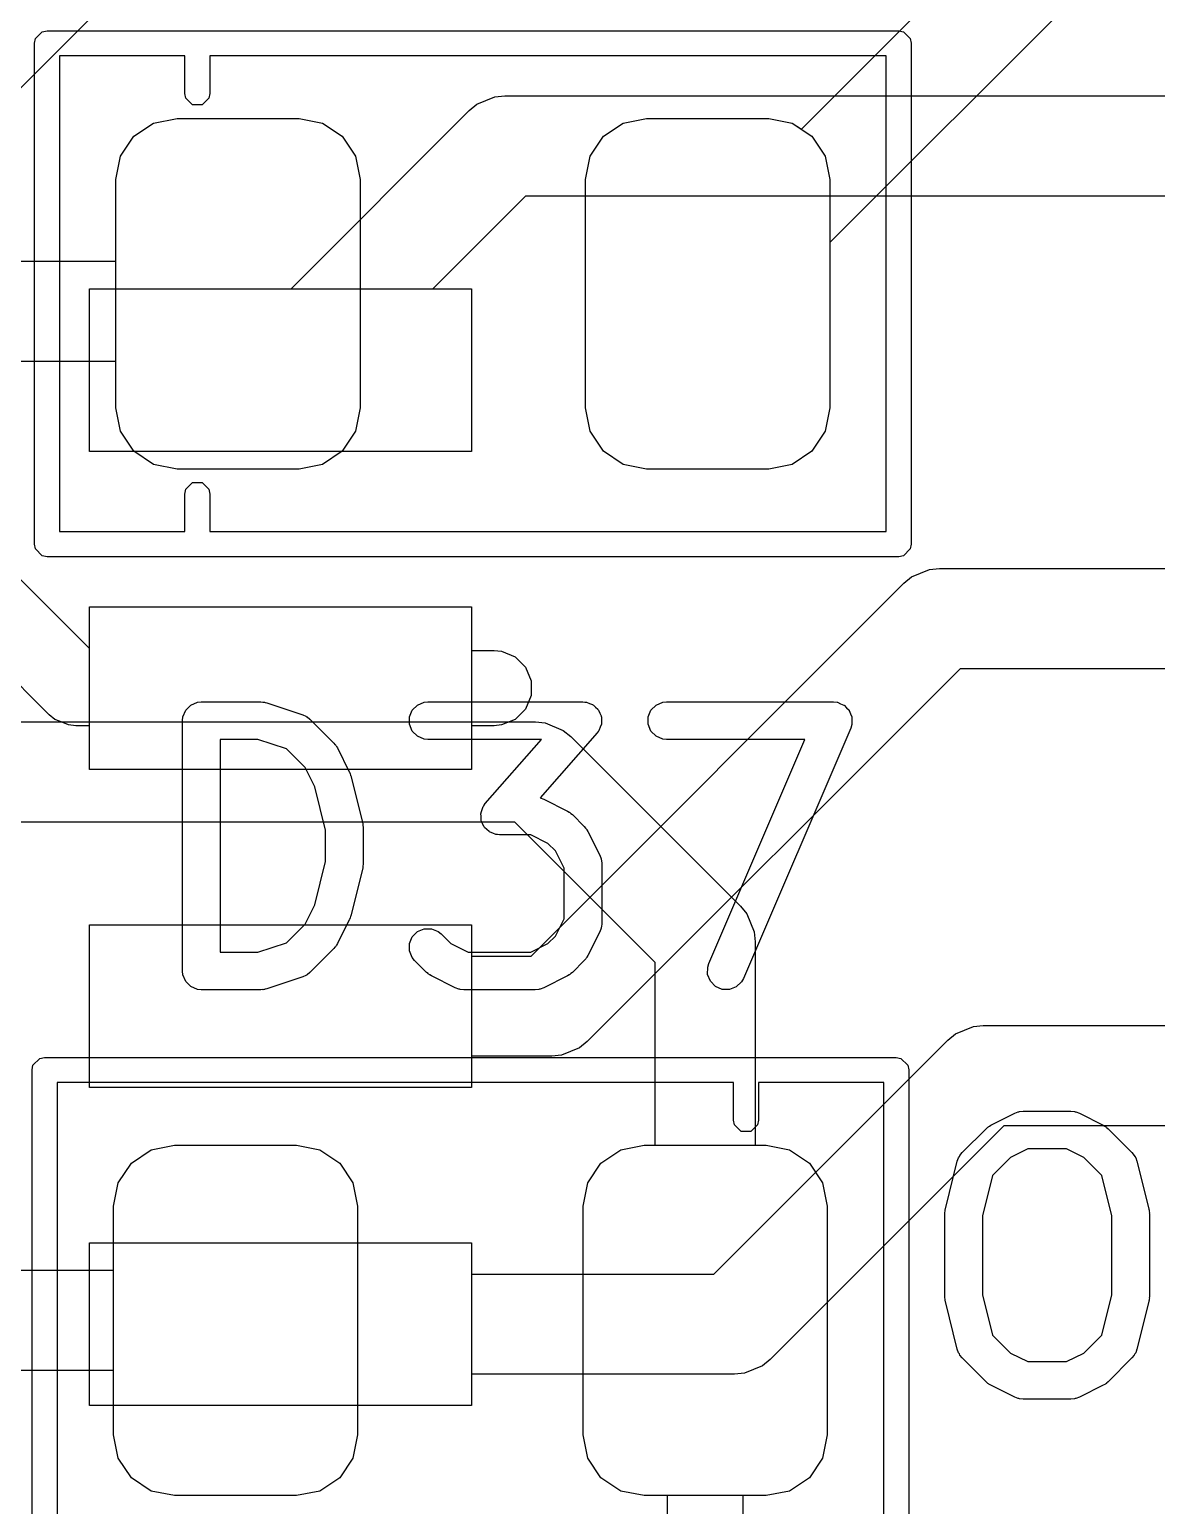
# Model space of a CAD drawing. Header units: inches. Extents: x 1.3 to 5.24, y -7.03 to -1.12.
# Drawn here: x 4.6646 to 4.8417, y -2.32 to -2.088 of the extents above; entities that cross this region are included whole.
import ezdxf

# ---------------------------------------------------------------- set-up
doc = ezdxf.new("R2010")
doc.units = ezdxf.units.IN
doc.header["$MEASUREMENT"] = 0
for name, color, linetype, true_color in [('B.Cu', 153, 'CONTINUOUS', 0x4d7fc4), ('B.Mask', 4, 'CONTINUOUS', 0x02ffee), ('B.Paste', 132, 'CONTINUOUS', 0x00c2c2), ('F.Cu', 13, 'CONTINUOUS', 0xc83434), ('F.Mask', 201, 'CONTINUOUS', 0xd864ff), ('F.Paste', 253, 'CONTINUOUS', 0xb4a09a), ('F.Silkscreen', 41, 'CONTINUOUS', 0xf2eda1)]:
    doc.layers.add(name, color=color, linetype=linetype, true_color=true_color)

msp = doc.modelspace()

# ---------------------------------------------------------------- linework, layer by layer
at = {"layer": 'B.Cu', "linetype": 'CONTINUOUS'}
for p, q in [((4.72686, -2.03346), (4.65157, -2.10875)), ((4.73368, -2.10073), (4.73488, -2.09975)), ((4.73488, -2.09975), (4.73772, -2.09858)), ((4.73772, -2.09858), (4.73925, -2.09843)), ((4.73925, -2.09843), (5.02314, -2.09843)), ((4.70568, -2.12874), (4.73368, -2.10073)), ((4.74251, -2.11417), (4.72795, -2.12874)), ((5.03611, -2.11417), (4.74251, -2.11417)), ((4.674, -2.15433), (4.674, -2.12874)), ((4.674, -2.12874), (4.70568, -2.12874)), ((4.72795, -2.12874), (4.73404, -2.12874)), ((4.73404, -2.12874), (4.73404, -2.15433)), ((4.73404, -2.15433), (4.674, -2.15433)), ((4.65157, -2.16291), (4.674, -2.18533)), ((4.66767, -2.19571), (4.64149, -2.16953)), ((4.80201, -2.17504), (4.8032, -2.17406)), ((4.8032, -2.17406), (4.80604, -2.17289)), ((4.8032, -2.17406), (4.8032, -2.17406)), ((4.80604, -2.17289), (4.80758, -2.17274)), ((4.80758, -2.17274), (4.84705, -2.17274)), ((4.74339, -2.23366), (4.80201, -2.17504)), ((4.674, -2.18533), (4.674, -2.17874)), ((4.674, -2.17874), (4.73404, -2.17874)), ((4.73404, -2.17874), (4.73404, -2.18563)), ((4.73404, -2.18563), (4.7376, -2.18563)), ((4.7376, -2.18563), (4.73875, -2.18574)), ((4.73875, -2.18574), (4.74088, -2.18663)), ((4.74088, -2.18663), (4.74251, -2.18825)), ((4.74251, -2.18825), (4.74339, -2.19038)), ((4.74339, -2.19038), (4.74339, -2.19269)), ((4.81084, -2.18848), (4.75222, -2.2471)), ((4.84705, -2.18848), (4.81084, -2.18848)), ((4.74339, -2.19269), (4.74251, -2.19482)), ((4.74251, -2.19482), (4.74088, -2.19645)), ((4.66857, -2.19645), (4.66767, -2.19571)), ((4.6693, -2.19675), (4.66857, -2.19645)), ((4.6707, -2.19733), (4.6693, -2.19675)), ((4.67185, -2.19744), (4.6707, -2.19733)), ((4.674, -2.19744), (4.67185, -2.19744)), ((4.674, -2.20433), (4.674, -2.19744)), ((4.7376, -2.19744), (4.73404, -2.19744)), ((4.73404, -2.19744), (4.73404, -2.20433)), ((4.73875, -2.19733), (4.7376, -2.19744)), ((4.74088, -2.19645), (4.73875, -2.19733)), ((4.73404, -2.20433), (4.674, -2.20433)), ((4.674, -2.25433), (4.674, -2.22874)), ((4.674, -2.22874), (4.73404, -2.22874)), ((4.73404, -2.22874), (4.73404, -2.23366)), ((4.73404, -2.23366), (4.74339, -2.23366)), ((4.8089, -2.24689), (4.81009, -2.24591)), ((4.81009, -2.24591), (4.81293, -2.24474)), ((4.81293, -2.24474), (4.81447, -2.24459)), ((4.81447, -2.24459), (4.84705, -2.24459)), ((4.75103, -2.24808), (4.74819, -2.24926)), ((4.75222, -2.2471), (4.75103, -2.24808)), ((4.77213, -2.28366), (4.8089, -2.24689)), ((4.74665, -2.24941), (4.73404, -2.24941)), ((4.73404, -2.24941), (4.73404, -2.25433)), ((4.74819, -2.24926), (4.74665, -2.24941)), ((4.73404, -2.25433), (4.674, -2.25433)), ((4.81773, -2.26033), (4.78096, -2.2971)), ((4.84705, -2.26033), (4.81773, -2.26033)), ((4.674, -2.30433), (4.674, -2.27874)), ((4.674, -2.27874), (4.73404, -2.27874)), ((4.73404, -2.27874), (4.73404, -2.28366)), ((4.73404, -2.28366), (4.77213, -2.28366)), ((4.78096, -2.2971), (4.77977, -2.29808)), ((4.77539, -2.29941), (4.73404, -2.29941)), ((4.73404, -2.29941), (4.73404, -2.30433)), ((4.77693, -2.29926), (4.77539, -2.29941)), ((4.77977, -2.29808), (4.77693, -2.29926)), ((4.73404, -2.30433), (4.674, -2.30433))]:
    msp.add_line(p, q, dxfattribs=at)
at = {"layer": 'B.Mask', "linetype": 'CONTINUOUS'}
for p, q in [((4.674, -2.15433), (4.674, -2.12874)), ((4.674, -2.12874), (4.73404, -2.12874)), ((4.73404, -2.12874), (4.73404, -2.15433)), ((4.73404, -2.15433), (4.674, -2.15433)), ((4.674, -2.20433), (4.674, -2.17874)), ((4.674, -2.17874), (4.73404, -2.17874)), ((4.73404, -2.17874), (4.73404, -2.20433)), ((4.73404, -2.20433), (4.674, -2.20433)), ((4.674, -2.25433), (4.674, -2.22874)), ((4.674, -2.22874), (4.73404, -2.22874)), ((4.73404, -2.22874), (4.73404, -2.25433)), ((4.73404, -2.25433), (4.674, -2.25433)), ((4.674, -2.30433), (4.674, -2.27874)), ((4.674, -2.27874), (4.73404, -2.27874)), ((4.73404, -2.27874), (4.73404, -2.30433)), ((4.73404, -2.30433), (4.674, -2.30433))]:
    msp.add_line(p, q, dxfattribs=at)
at = {"layer": 'B.Paste', "linetype": 'CONTINUOUS'}
for p, q in [((4.674, -2.15433), (4.674, -2.12874)), ((4.674, -2.12874), (4.73404, -2.12874)), ((4.73404, -2.12874), (4.73404, -2.15433)), ((4.73404, -2.15433), (4.674, -2.15433)), ((4.674, -2.20433), (4.674, -2.17874)), ((4.674, -2.17874), (4.73404, -2.17874)), ((4.73404, -2.17874), (4.73404, -2.20433)), ((4.73404, -2.20433), (4.674, -2.20433)), ((4.674, -2.25433), (4.674, -2.22874)), ((4.674, -2.22874), (4.73404, -2.22874)), ((4.73404, -2.22874), (4.73404, -2.25433)), ((4.73404, -2.25433), (4.674, -2.25433)), ((4.674, -2.30433), (4.674, -2.27874)), ((4.674, -2.27874), (4.73404, -2.27874)), ((4.73404, -2.27874), (4.73404, -2.30433)), ((4.73404, -2.30433), (4.674, -2.30433))]:
    msp.add_line(p, q, dxfattribs=at)
at = {"layer": 'F.Cu', "linetype": 'CONTINUOUS'}
for p, q in [((4.78588, -2.10367), (4.83444, -2.05512)), ((4.85671, -2.05512), (4.79035, -2.12147)), ((4.68407, -2.1027), (4.68775, -2.10197)), ((4.68775, -2.10197), (4.70694, -2.10197)), ((4.70694, -2.10197), (4.71061, -2.1027)), ((4.75789, -2.1027), (4.76156, -2.10197)), ((4.76156, -2.10197), (4.78076, -2.10197)), ((4.78076, -2.10197), (4.78443, -2.1027)), ((4.68096, -2.10478), (4.68407, -2.1027)), ((4.71061, -2.1027), (4.71372, -2.10478)), ((4.75478, -2.10478), (4.75789, -2.1027)), ((4.78443, -2.1027), (4.78588, -2.10367)), ((4.67888, -2.10789), (4.68096, -2.10478)), ((4.71372, -2.10478), (4.7158, -2.10789)), ((4.7527, -2.10789), (4.75478, -2.10478)), ((4.67815, -2.11156), (4.67888, -2.10789)), ((4.7158, -2.10789), (4.71654, -2.11156)), ((4.75197, -2.11156), (4.7527, -2.10789)), ((4.67815, -2.12441), (4.67815, -2.11156)), ((4.71654, -2.11156), (4.71654, -2.14749)), ((4.75197, -2.14749), (4.75197, -2.11156)), ((4.79035, -2.12147), (4.79035, -2.14749)), ((4.64803, -2.12441), (4.67815, -2.12441)), ((4.67815, -2.14016), (4.64803, -2.14016)), ((4.67815, -2.14749), (4.67815, -2.14016)), ((4.67888, -2.15116), (4.67815, -2.14749)), ((4.71654, -2.14749), (4.7158, -2.15116)), ((4.7527, -2.15116), (4.75197, -2.14749)), ((4.79035, -2.14749), (4.78962, -2.15116)), ((4.68096, -2.15428), (4.67888, -2.15116)), ((4.7158, -2.15116), (4.71372, -2.15428)), ((4.75478, -2.15428), (4.7527, -2.15116)), ((4.78962, -2.15116), (4.78754, -2.15428)), ((4.68407, -2.15636), (4.68096, -2.15428)), ((4.71372, -2.15428), (4.71061, -2.15636)), ((4.75789, -2.15636), (4.75478, -2.15428)), ((4.78754, -2.15428), (4.78443, -2.15636)), ((4.68775, -2.15709), (4.68407, -2.15636)), ((4.70694, -2.15709), (4.68775, -2.15709)), ((4.71061, -2.15636), (4.70694, -2.15709)), ((4.76156, -2.15709), (4.75789, -2.15636)), ((4.78076, -2.15709), (4.76156, -2.15709)), ((4.78443, -2.15636), (4.78076, -2.15709)), ((4.58988, -2.19685), (4.74409, -2.19685)), ((4.74409, -2.19685), (4.74563, -2.197)), ((4.74563, -2.197), (4.74847, -2.19818)), ((4.74847, -2.19818), (4.74966, -2.19916)), ((4.74966, -2.19916), (4.77634, -2.22583)), ((4.74083, -2.2126), (4.58661, -2.2126)), ((4.76289, -2.23466), (4.74083, -2.2126)), ((4.77634, -2.22583), (4.77731, -2.22702)), ((4.77731, -2.22702), (4.77849, -2.22986)), ((4.77849, -2.22986), (4.77864, -2.2314)), ((4.77864, -2.2314), (4.77864, -2.26339)), ((4.76289, -2.26339), (4.76289, -2.23466)), ((4.68057, -2.2662), (4.68368, -2.26412)), ((4.68368, -2.26412), (4.68735, -2.26339)), ((4.68735, -2.26339), (4.70655, -2.26339)), ((4.70655, -2.26339), (4.71022, -2.26412)), ((4.71022, -2.26412), (4.71333, -2.2662)), ((4.75439, -2.2662), (4.7575, -2.26412)), ((4.7575, -2.26412), (4.76117, -2.26339)), ((4.76117, -2.26339), (4.76289, -2.26339)), ((4.77864, -2.26339), (4.78036, -2.26339)), ((4.78036, -2.26339), (4.78404, -2.26412)), ((4.78404, -2.26412), (4.78715, -2.2662)), ((4.67849, -2.26931), (4.68057, -2.2662)), ((4.71333, -2.2662), (4.71541, -2.26931)), ((4.75231, -2.26931), (4.75439, -2.2662)), ((4.78715, -2.2662), (4.78923, -2.26931)), ((4.67776, -2.27298), (4.67849, -2.26931)), ((4.71541, -2.26931), (4.71614, -2.27298)), ((4.75157, -2.27298), (4.75231, -2.26931)), ((4.78923, -2.26931), (4.78996, -2.27298)), ((4.67776, -2.28307), (4.67776, -2.27298)), ((4.71614, -2.27298), (4.71614, -2.30891)), ((4.75157, -2.30891), (4.75157, -2.27298)), ((4.78996, -2.27298), (4.78996, -2.30891)), ((4.64882, -2.28307), (4.67776, -2.28307)), ((4.67776, -2.29882), (4.64104, -2.29882)), ((4.67776, -2.30891), (4.67776, -2.29882)), ((4.67849, -2.31258), (4.67776, -2.30891)), ((4.71614, -2.30891), (4.71541, -2.31258)), ((4.75231, -2.31258), (4.75157, -2.30891)), ((4.78996, -2.30891), (4.78923, -2.31258)), ((4.68057, -2.31569), (4.67849, -2.31258)), ((4.71541, -2.31258), (4.71333, -2.31569)), ((4.75439, -2.31569), (4.75231, -2.31258)), ((4.78923, -2.31258), (4.78715, -2.31569)), ((4.68368, -2.31777), (4.68057, -2.31569)), ((4.71333, -2.31569), (4.71022, -2.31777)), ((4.7575, -2.31777), (4.75439, -2.31569)), ((4.78715, -2.31569), (4.78404, -2.31777)), ((4.68735, -2.3185), (4.68368, -2.31777)), ((4.71022, -2.31777), (4.70655, -2.3185)), ((4.76117, -2.3185), (4.7575, -2.31777)), ((4.78404, -2.31777), (4.78036, -2.3185)), ((4.70655, -2.3185), (4.68735, -2.3185)), ((4.76486, -2.3185), (4.76117, -2.3185)), ((4.76486, -2.35236), (4.76486, -2.3185)), ((4.78036, -2.3185), (4.77667, -2.3185)), ((4.77667, -2.3185), (4.77667, -2.35236))]:
    msp.add_line(p, q, dxfattribs=at)
at = {"layer": 'F.Mask', "linetype": 'CONTINUOUS'}
for p, q in [((4.68407, -2.1027), (4.68775, -2.10197)), ((4.68775, -2.10197), (4.70694, -2.10197)), ((4.70694, -2.10197), (4.71061, -2.1027)), ((4.75789, -2.1027), (4.76156, -2.10197)), ((4.76156, -2.10197), (4.78076, -2.10197)), ((4.78076, -2.10197), (4.78443, -2.1027)), ((4.68096, -2.10478), (4.68407, -2.1027)), ((4.71061, -2.1027), (4.71372, -2.10478)), ((4.75478, -2.10478), (4.75789, -2.1027)), ((4.78443, -2.1027), (4.78754, -2.10478)), ((4.67888, -2.10789), (4.68096, -2.10478)), ((4.71372, -2.10478), (4.7158, -2.10789)), ((4.7527, -2.10789), (4.75478, -2.10478)), ((4.78754, -2.10478), (4.78962, -2.10789)), ((4.67815, -2.11156), (4.67888, -2.10789)), ((4.7158, -2.10789), (4.71654, -2.11156)), ((4.75197, -2.11156), (4.7527, -2.10789)), ((4.78962, -2.10789), (4.79035, -2.11156)), ((4.67815, -2.14749), (4.67815, -2.11156)), ((4.71654, -2.11156), (4.71654, -2.14749)), ((4.75197, -2.14749), (4.75197, -2.11156)), ((4.79035, -2.11156), (4.79035, -2.14749)), ((4.67888, -2.15116), (4.67815, -2.14749)), ((4.71654, -2.14749), (4.7158, -2.15116)), ((4.7527, -2.15116), (4.75197, -2.14749)), ((4.79035, -2.14749), (4.78962, -2.15116)), ((4.68096, -2.15428), (4.67888, -2.15116)), ((4.7158, -2.15116), (4.71372, -2.15428)), ((4.75478, -2.15428), (4.7527, -2.15116)), ((4.78962, -2.15116), (4.78754, -2.15428)), ((4.68407, -2.15636), (4.68096, -2.15428)), ((4.71372, -2.15428), (4.71061, -2.15636)), ((4.75789, -2.15636), (4.75478, -2.15428)), ((4.78754, -2.15428), (4.78443, -2.15636)), ((4.68775, -2.15709), (4.68407, -2.15636)), ((4.70694, -2.15709), (4.68775, -2.15709)), ((4.71061, -2.15636), (4.70694, -2.15709)), ((4.76156, -2.15709), (4.75789, -2.15636)), ((4.78076, -2.15709), (4.76156, -2.15709)), ((4.78443, -2.15636), (4.78076, -2.15709)), ((4.68057, -2.2662), (4.68368, -2.26412)), ((4.68368, -2.26412), (4.68735, -2.26339)), ((4.68735, -2.26339), (4.70655, -2.26339)), ((4.70655, -2.26339), (4.71022, -2.26412)), ((4.71022, -2.26412), (4.71333, -2.2662)), ((4.75439, -2.2662), (4.7575, -2.26412)), ((4.7575, -2.26412), (4.76117, -2.26339)), ((4.76117, -2.26339), (4.78036, -2.26339)), ((4.78036, -2.26339), (4.78404, -2.26412)), ((4.78404, -2.26412), (4.78715, -2.2662)), ((4.67849, -2.26931), (4.68057, -2.2662)), ((4.71333, -2.2662), (4.71541, -2.26931)), ((4.75231, -2.26931), (4.75439, -2.2662)), ((4.78715, -2.2662), (4.78923, -2.26931)), ((4.67776, -2.27298), (4.67849, -2.26931)), ((4.71541, -2.26931), (4.71614, -2.27298)), ((4.75157, -2.27298), (4.75231, -2.26931)), ((4.78923, -2.26931), (4.78996, -2.27298)), ((4.67776, -2.30891), (4.67776, -2.27298)), ((4.71614, -2.27298), (4.71614, -2.30891)), ((4.75157, -2.30891), (4.75157, -2.27298)), ((4.78996, -2.27298), (4.78996, -2.30891)), ((4.67849, -2.31258), (4.67776, -2.30891)), ((4.71614, -2.30891), (4.71541, -2.31258)), ((4.75231, -2.31258), (4.75157, -2.30891)), ((4.78996, -2.30891), (4.78923, -2.31258)), ((4.68057, -2.31569), (4.67849, -2.31258)), ((4.71541, -2.31258), (4.71333, -2.31569)), ((4.75439, -2.31569), (4.75231, -2.31258)), ((4.78923, -2.31258), (4.78715, -2.31569)), ((4.68368, -2.31777), (4.68057, -2.31569)), ((4.71333, -2.31569), (4.71022, -2.31777)), ((4.7575, -2.31777), (4.75439, -2.31569)), ((4.78715, -2.31569), (4.78404, -2.31777)), ((4.68735, -2.3185), (4.68368, -2.31777)), ((4.71022, -2.31777), (4.70655, -2.3185)), ((4.76117, -2.3185), (4.7575, -2.31777)), ((4.78404, -2.31777), (4.78036, -2.3185)), ((4.70655, -2.3185), (4.68735, -2.3185)), ((4.78036, -2.3185), (4.76117, -2.3185))]:
    msp.add_line(p, q, dxfattribs=at)
at = {"layer": 'F.Paste', "linetype": 'CONTINUOUS'}
for p, q in [((4.68407, -2.1027), (4.68775, -2.10197)), ((4.68775, -2.10197), (4.70694, -2.10197)), ((4.70694, -2.10197), (4.71061, -2.1027)), ((4.75789, -2.1027), (4.76156, -2.10197)), ((4.76156, -2.10197), (4.78076, -2.10197)), ((4.78076, -2.10197), (4.78443, -2.1027)), ((4.68096, -2.10478), (4.68407, -2.1027)), ((4.71061, -2.1027), (4.71372, -2.10478)), ((4.75478, -2.10478), (4.75789, -2.1027)), ((4.78443, -2.1027), (4.78754, -2.10478)), ((4.67888, -2.10789), (4.68096, -2.10478)), ((4.71372, -2.10478), (4.7158, -2.10789)), ((4.7527, -2.10789), (4.75478, -2.10478)), ((4.78754, -2.10478), (4.78962, -2.10789)), ((4.67815, -2.11156), (4.67888, -2.10789)), ((4.7158, -2.10789), (4.71654, -2.11156)), ((4.75197, -2.11156), (4.7527, -2.10789)), ((4.78962, -2.10789), (4.79035, -2.11156)), ((4.67815, -2.14749), (4.67815, -2.11156)), ((4.71654, -2.11156), (4.71654, -2.14749)), ((4.75197, -2.14749), (4.75197, -2.11156)), ((4.79035, -2.11156), (4.79035, -2.14749)), ((4.67888, -2.15116), (4.67815, -2.14749)), ((4.71654, -2.14749), (4.7158, -2.15116)), ((4.7527, -2.15116), (4.75197, -2.14749)), ((4.79035, -2.14749), (4.78962, -2.15116)), ((4.68096, -2.15428), (4.67888, -2.15116)), ((4.7158, -2.15116), (4.71372, -2.15428)), ((4.75478, -2.15428), (4.7527, -2.15116)), ((4.78962, -2.15116), (4.78754, -2.15428)), ((4.68407, -2.15636), (4.68096, -2.15428)), ((4.71372, -2.15428), (4.71061, -2.15636)), ((4.75789, -2.15636), (4.75478, -2.15428)), ((4.78754, -2.15428), (4.78443, -2.15636)), ((4.68775, -2.15709), (4.68407, -2.15636)), ((4.70694, -2.15709), (4.68775, -2.15709)), ((4.71061, -2.15636), (4.70694, -2.15709)), ((4.76156, -2.15709), (4.75789, -2.15636)), ((4.78076, -2.15709), (4.76156, -2.15709)), ((4.78443, -2.15636), (4.78076, -2.15709)), ((4.68057, -2.2662), (4.68368, -2.26412)), ((4.68368, -2.26412), (4.68735, -2.26339)), ((4.68735, -2.26339), (4.70655, -2.26339)), ((4.70655, -2.26339), (4.71022, -2.26412)), ((4.71022, -2.26412), (4.71333, -2.2662)), ((4.75439, -2.2662), (4.7575, -2.26412)), ((4.7575, -2.26412), (4.76117, -2.26339)), ((4.76117, -2.26339), (4.78036, -2.26339)), ((4.78036, -2.26339), (4.78404, -2.26412)), ((4.78404, -2.26412), (4.78715, -2.2662)), ((4.67849, -2.26931), (4.68057, -2.2662)), ((4.71333, -2.2662), (4.71541, -2.26931)), ((4.75231, -2.26931), (4.75439, -2.2662)), ((4.78715, -2.2662), (4.78923, -2.26931)), ((4.67776, -2.27298), (4.67849, -2.26931)), ((4.71541, -2.26931), (4.71614, -2.27298)), ((4.75157, -2.27298), (4.75231, -2.26931)), ((4.78923, -2.26931), (4.78996, -2.27298)), ((4.67776, -2.30891), (4.67776, -2.27298)), ((4.71614, -2.27298), (4.71614, -2.30891)), ((4.75157, -2.30891), (4.75157, -2.27298)), ((4.78996, -2.27298), (4.78996, -2.30891)), ((4.67849, -2.31258), (4.67776, -2.30891)), ((4.71614, -2.30891), (4.71541, -2.31258)), ((4.75231, -2.31258), (4.75157, -2.30891)), ((4.78996, -2.30891), (4.78923, -2.31258)), ((4.68057, -2.31569), (4.67849, -2.31258)), ((4.71541, -2.31258), (4.71333, -2.31569)), ((4.75439, -2.31569), (4.75231, -2.31258)), ((4.78923, -2.31258), (4.78715, -2.31569)), ((4.68368, -2.31777), (4.68057, -2.31569)), ((4.71333, -2.31569), (4.71022, -2.31777)), ((4.7575, -2.31777), (4.75439, -2.31569)), ((4.78715, -2.31569), (4.78404, -2.31777)), ((4.68735, -2.3185), (4.68368, -2.31777)), ((4.71022, -2.31777), (4.70655, -2.3185)), ((4.76117, -2.3185), (4.7575, -2.31777)), ((4.78404, -2.31777), (4.78036, -2.3185)), ((4.70655, -2.3185), (4.68735, -2.3185)), ((4.78036, -2.3185), (4.76117, -2.3185))]:
    msp.add_line(p, q, dxfattribs=at)
at = {"layer": 'F.Silkscreen', "linetype": 'CONTINUOUS'}
for p, q in [((4.6655, -2.0894), (4.66657, -2.08834)), ((4.66657, -2.08834), (4.66732, -2.08819)), ((4.66732, -2.08819), (4.80118, -2.08819)), ((4.80118, -2.08819), (4.80193, -2.08834)), ((4.80193, -2.08834), (4.803, -2.0894)), ((4.66535, -2.09016), (4.6655, -2.0894)), ((4.66535, -2.1689), (4.66535, -2.09016)), ((4.803, -2.0894), (4.80315, -2.09016)), ((4.80315, -2.09016), (4.80315, -2.1689)), ((4.68898, -2.09213), (4.66929, -2.09213)), ((4.66929, -2.09213), (4.66929, -2.16693)), ((4.68898, -2.09803), (4.68898, -2.09213)), ((4.69291, -2.09213), (4.69291, -2.09803)), ((4.79921, -2.09213), (4.69291, -2.09213)), ((4.79921, -2.16693), (4.79921, -2.09213)), ((4.68913, -2.09878), (4.68898, -2.09803)), ((4.69019, -2.09985), (4.68913, -2.09878)), ((4.6917, -2.09985), (4.69019, -2.09985)), ((4.69276, -2.09878), (4.6917, -2.09985)), ((4.69291, -2.09803), (4.69276, -2.09878)), ((4.68898, -2.16102), (4.68913, -2.16027)), ((4.68913, -2.16027), (4.69019, -2.1592)), ((4.69019, -2.1592), (4.6917, -2.1592)), ((4.6917, -2.1592), (4.69276, -2.16027)), ((4.69276, -2.16027), (4.69291, -2.16102)), ((4.68898, -2.16693), (4.68898, -2.16102)), ((4.69291, -2.16102), (4.69291, -2.16693)), ((4.66929, -2.16693), (4.68898, -2.16693)), ((4.69291, -2.16693), (4.79921, -2.16693)), ((4.6655, -2.16965), (4.66535, -2.1689)), ((4.66657, -2.17072), (4.6655, -2.16965)), ((4.803, -2.16965), (4.80193, -2.17072)), ((4.80315, -2.1689), (4.803, -2.16965)), ((4.66732, -2.17087), (4.66657, -2.17072)), ((4.80118, -2.17087), (4.66732, -2.17087)), ((4.80193, -2.17072), (4.80118, -2.17087)), ((4.68867, -2.19607), (4.68911, -2.19501)), ((4.68911, -2.19501), (4.68992, -2.19419)), ((4.68992, -2.19419), (4.69099, -2.19375)), ((4.69099, -2.19375), (4.69156, -2.19369)), ((4.69156, -2.19369), (4.70094, -2.19369)), ((4.70094, -2.19369), (4.70123, -2.19372)), ((4.70123, -2.19372), (4.70131, -2.19372)), ((4.70131, -2.19372), (4.70141, -2.19374)), ((4.70141, -2.19374), (4.70151, -2.19375)), ((4.70151, -2.19375), (4.70159, -2.19378)), ((4.70159, -2.19378), (4.70187, -2.19385)), ((4.70187, -2.19385), (4.7075, -2.19572)), ((4.72429, -2.19607), (4.72473, -2.19501)), ((4.72473, -2.19501), (4.72554, -2.19419)), ((4.72554, -2.19419), (4.72661, -2.19375)), ((4.72661, -2.19375), (4.72718, -2.19369)), ((4.72718, -2.19369), (4.75156, -2.19369)), ((4.75156, -2.19369), (4.75186, -2.19372)), ((4.75186, -2.19372), (4.75194, -2.19372)), ((4.75194, -2.19372), (4.75199, -2.19374)), ((4.75199, -2.19374), (4.75213, -2.19375)), ((4.75213, -2.19375), (4.75258, -2.19393)), ((4.75258, -2.19393), (4.75303, -2.19409)), ((4.75303, -2.19409), (4.7531, -2.19415)), ((4.7531, -2.19415), (4.7532, -2.19419)), ((4.7532, -2.19419), (4.75354, -2.19453)), ((4.75354, -2.19453), (4.7539, -2.19485)), ((4.7539, -2.19485), (4.75394, -2.19494)), ((4.75394, -2.19494), (4.75401, -2.19501)), ((4.75401, -2.19501), (4.75419, -2.19545)), ((4.76178, -2.19607), (4.76222, -2.19501)), ((4.76222, -2.19501), (4.76304, -2.19419)), ((4.76304, -2.19419), (4.7641, -2.19375)), ((4.7641, -2.19375), (4.76468, -2.19369)), ((4.76468, -2.19369), (4.79093, -2.19369)), ((4.79093, -2.19369), (4.7915, -2.19375)), ((4.7915, -2.19375), (4.79152, -2.19376)), ((4.79152, -2.19376), (4.79154, -2.19376)), ((4.79154, -2.19376), (4.79205, -2.19398)), ((4.79205, -2.19398), (4.79257, -2.19419)), ((4.79257, -2.19419), (4.79258, -2.1942)), ((4.79258, -2.1942), (4.7926, -2.19421)), ((4.7926, -2.19421), (4.79299, -2.19461)), ((4.79299, -2.19461), (4.79338, -2.19501)), ((4.79338, -2.19501), (4.79339, -2.19502)), ((4.79339, -2.19502), (4.7934, -2.19504)), ((4.7934, -2.19504), (4.79361, -2.19556)), ((4.68861, -2.19665), (4.68867, -2.19607)), ((4.68861, -2.23602), (4.68861, -2.19665)), ((4.7075, -2.19572), (4.70802, -2.19596)), ((4.70802, -2.19596), (4.7081, -2.19603)), ((4.7081, -2.19603), (4.7082, -2.19607)), ((4.7082, -2.19607), (4.70865, -2.19643)), ((4.70865, -2.19643), (4.7124, -2.20018)), ((4.72429, -2.19722), (4.72429, -2.19607)), ((4.72473, -2.19829), (4.72429, -2.19722)), ((4.75419, -2.19545), (4.75441, -2.19588)), ((4.75445, -2.19722), (4.75427, -2.19767)), ((4.75441, -2.19588), (4.75441, -2.19598)), ((4.75441, -2.19598), (4.75445, -2.19607)), ((4.75445, -2.19607), (4.75445, -2.19655)), ((4.75445, -2.19655), (4.75448, -2.19703)), ((4.75448, -2.19703), (4.75445, -2.19712)), ((4.75445, -2.19712), (4.75445, -2.19722)), ((4.76178, -2.19722), (4.76178, -2.19607)), ((4.76222, -2.19829), (4.76178, -2.19722)), ((4.79361, -2.19556), (4.79382, -2.19607)), ((4.79381, -2.19726), (4.79364, -2.19781)), ((4.79382, -2.19724), (4.79381, -2.19726)), ((4.79382, -2.19607), (4.79382, -2.19609)), ((4.79382, -2.19609), (4.79383, -2.19611)), ((4.79383, -2.19611), (4.79382, -2.19666)), ((4.79382, -2.19666), (4.79382, -2.19722)), ((4.79382, -2.19722), (4.79382, -2.19724)), ((4.70046, -2.1996), (4.69452, -2.1996)), ((4.69452, -2.1996), (4.69452, -2.23306)), ((4.70497, -2.2011), (4.70046, -2.1996)), ((4.72554, -2.1991), (4.72473, -2.19829)), ((4.72661, -2.19954), (4.72554, -2.1991)), ((4.72718, -2.1996), (4.72661, -2.19954)), ((4.74505, -2.1996), (4.72718, -2.1996)), ((4.73621, -2.2097), (4.74505, -2.1996)), ((4.75378, -2.19859), (4.74485, -2.2088)), ((4.75396, -2.19834), (4.75378, -2.19859)), ((4.75401, -2.19829), (4.75396, -2.19834)), ((4.75403, -2.19823), (4.75401, -2.19829)), ((4.75411, -2.19812), (4.75403, -2.19823)), ((4.75427, -2.19767), (4.75411, -2.19812)), ((4.76304, -2.1991), (4.76222, -2.19829)), ((4.7641, -2.19954), (4.76304, -2.1991)), ((4.76468, -2.1996), (4.7641, -2.19954)), ((4.78645, -2.1996), (4.76468, -2.1996)), ((4.77134, -2.23485), (4.78645, -2.1996)), ((4.79364, -2.19781), (4.77677, -2.23718)), ((4.70788, -2.20402), (4.70497, -2.2011)), ((4.7124, -2.20018), (4.71258, -2.20041)), ((4.71258, -2.20041), (4.71264, -2.20046)), ((4.71264, -2.20046), (4.7127, -2.20055)), ((4.7127, -2.20055), (4.71277, -2.20063)), ((4.71277, -2.20063), (4.7128, -2.2007)), ((4.7128, -2.2007), (4.71295, -2.20095)), ((4.71295, -2.20095), (4.71483, -2.2047)), ((4.7094, -2.20705), (4.70788, -2.20402)), ((4.71483, -2.2047), (4.71484, -2.20474)), ((4.71484, -2.20474), (4.71486, -2.20476)), ((4.71486, -2.20476), (4.71494, -2.205)), ((4.71494, -2.205), (4.71503, -2.20524)), ((4.71503, -2.20524), (4.71504, -2.20526)), ((4.71504, -2.20526), (4.71505, -2.2053)), ((4.71505, -2.2053), (4.71693, -2.2128)), ((4.71111, -2.21388), (4.7094, -2.20705)), ((4.74485, -2.2088), (4.74538, -2.209)), ((4.74538, -2.209), (4.74913, -2.21088)), ((4.7355, -2.21126), (4.73554, -2.21117)), ((4.73554, -2.21174), (4.7355, -2.21126)), ((4.73554, -2.21107), (4.73572, -2.21063)), ((4.73554, -2.21117), (4.73554, -2.21107)), ((4.73572, -2.21063), (4.73587, -2.21017)), ((4.73587, -2.21017), (4.73596, -2.21006)), ((4.73596, -2.21006), (4.73598, -2.21)), ((4.73598, -2.21), (4.73603, -2.20995)), ((4.73603, -2.20995), (4.73621, -2.2097)), ((4.74913, -2.21088), (4.74937, -2.21103)), ((4.74937, -2.21103), (4.74945, -2.21106)), ((4.74945, -2.21106), (4.74953, -2.21113)), ((4.74953, -2.21113), (4.74962, -2.21119)), ((4.74962, -2.21119), (4.74967, -2.21125)), ((4.74967, -2.21125), (4.74989, -2.21143)), ((4.74989, -2.21143), (4.75177, -2.21331)), ((4.71693, -2.2128), (4.71694, -2.2129)), ((4.71694, -2.2129), (4.71696, -2.21294)), ((4.71696, -2.21294), (4.71698, -2.21316)), ((4.71698, -2.21316), (4.71701, -2.21338)), ((4.71701, -2.21338), (4.717, -2.21342)), ((4.717, -2.21342), (4.71701, -2.21352)), ((4.71701, -2.21352), (4.71701, -2.21914)), ((4.73554, -2.21222), (4.73554, -2.21174)), ((4.73557, -2.21231), (4.73554, -2.21222)), ((4.73558, -2.21241), (4.73557, -2.21231)), ((4.73579, -2.21284), (4.73558, -2.21241)), ((4.73598, -2.21328), (4.73579, -2.21284)), ((4.73605, -2.21336), (4.73598, -2.21328)), ((4.73609, -2.21344), (4.73605, -2.21336)), ((4.73645, -2.21376), (4.73609, -2.21344)), ((4.73679, -2.2141), (4.73645, -2.21376)), ((4.75177, -2.21331), (4.75195, -2.21353)), ((4.75195, -2.21353), (4.75201, -2.21358)), ((4.75201, -2.21358), (4.75207, -2.21367)), ((4.75207, -2.21367), (4.75214, -2.21375)), ((4.75214, -2.21375), (4.75217, -2.21383)), ((4.71111, -2.21878), (4.71111, -2.21388)), ((4.73688, -2.21414), (4.73679, -2.2141)), ((4.73696, -2.2142), (4.73688, -2.21414)), ((4.73741, -2.21436), (4.73696, -2.2142)), ((4.73786, -2.21454), (4.73741, -2.21436)), ((4.738, -2.21455), (4.73786, -2.21454)), ((4.73805, -2.21457), (4.738, -2.21455)), ((4.73813, -2.21457), (4.73805, -2.21457)), ((4.73843, -2.2146), (4.73813, -2.21457)), ((4.74336, -2.2146), (4.73843, -2.2146)), ((4.74606, -2.21595), (4.74336, -2.2146)), ((4.74725, -2.21714), (4.74606, -2.21595)), ((4.75217, -2.21383), (4.75232, -2.21407)), ((4.75232, -2.21407), (4.7542, -2.21782)), ((4.7486, -2.21984), (4.74725, -2.21714)), ((4.7542, -2.21782), (4.7544, -2.21836)), ((4.7544, -2.21836), (4.75441, -2.21847)), ((4.7094, -2.22561), (4.71111, -2.21878)), ((4.71693, -2.21986), (4.71505, -2.22736)), ((4.71694, -2.21976), (4.71693, -2.21986)), ((4.71696, -2.21972), (4.71694, -2.21976)), ((4.71698, -2.2195), (4.71696, -2.21972)), ((4.71701, -2.21929), (4.71698, -2.2195)), ((4.71701, -2.21914), (4.717, -2.21924)), ((4.717, -2.21924), (4.71701, -2.21929)), ((4.7486, -2.22782), (4.7486, -2.21984)), ((4.75441, -2.21847), (4.75445, -2.21857)), ((4.75445, -2.21857), (4.75451, -2.21914)), ((4.75451, -2.21914), (4.75451, -2.22852)), ((4.70788, -2.22864), (4.7094, -2.22561)), ((4.71494, -2.22766), (4.71486, -2.2279)), ((4.71503, -2.22742), (4.71494, -2.22766)), ((4.71504, -2.2274), (4.71503, -2.22742)), ((4.71505, -2.22736), (4.71504, -2.2274)), ((4.70497, -2.23156), (4.70788, -2.22864)), ((4.71483, -2.22796), (4.71295, -2.23171)), ((4.71484, -2.22792), (4.71483, -2.22796)), ((4.71486, -2.2279), (4.71484, -2.22792)), ((4.72473, -2.23063), (4.72554, -2.22981)), ((4.72554, -2.22981), (4.72661, -2.22937)), ((4.72661, -2.22937), (4.72776, -2.22937)), ((4.72776, -2.22937), (4.72882, -2.22981)), ((4.72882, -2.22981), (4.72927, -2.23018)), ((4.74725, -2.23052), (4.7486, -2.22782)), ((4.7542, -2.22984), (4.75232, -2.23359)), ((4.7544, -2.2293), (4.7542, -2.22984)), ((4.75441, -2.22919), (4.7544, -2.2293)), ((4.75445, -2.22909), (4.75441, -2.22919)), ((4.75451, -2.22852), (4.75445, -2.22909)), ((4.70046, -2.23306), (4.70497, -2.23156)), ((4.71258, -2.23225), (4.7124, -2.23248)), ((4.71264, -2.2322), (4.71258, -2.23225)), ((4.7127, -2.23211), (4.71264, -2.2322)), ((4.71277, -2.23203), (4.7127, -2.23211)), ((4.7128, -2.23196), (4.71277, -2.23203)), ((4.71295, -2.23171), (4.7128, -2.23196)), ((4.72429, -2.23169), (4.72473, -2.23063)), ((4.72429, -2.23284), (4.72429, -2.23169)), ((4.72927, -2.23018), (4.73081, -2.23171)), ((4.73081, -2.23171), (4.73351, -2.23306)), ((4.74336, -2.23306), (4.74606, -2.23171)), ((4.74606, -2.23171), (4.74725, -2.23052)), ((4.69452, -2.23306), (4.70046, -2.23306)), ((4.7124, -2.23248), (4.70865, -2.23623)), ((4.72473, -2.23391), (4.72429, -2.23284)), ((4.7251, -2.23435), (4.72473, -2.23391)), ((4.72697, -2.23623), (4.7251, -2.23435)), ((4.73351, -2.23306), (4.74336, -2.23306)), ((4.75177, -2.23435), (4.74989, -2.23623)), ((4.75195, -2.23413), (4.75177, -2.23435)), ((4.75201, -2.23408), (4.75195, -2.23413)), ((4.75207, -2.23399), (4.75201, -2.23408)), ((4.75214, -2.23391), (4.75207, -2.23399)), ((4.75217, -2.23384), (4.75214, -2.23391)), ((4.75232, -2.23359), (4.75217, -2.23384)), ((4.68867, -2.23659), (4.68861, -2.23602)), ((4.68911, -2.23766), (4.68867, -2.23659)), ((4.7075, -2.23694), (4.70187, -2.23882)), ((4.70802, -2.23671), (4.7075, -2.23694)), ((4.7081, -2.23664), (4.70802, -2.23671)), ((4.7082, -2.2366), (4.7081, -2.23664)), ((4.70865, -2.23623), (4.7082, -2.2366)), ((4.7272, -2.23642), (4.72697, -2.23623)), ((4.72725, -2.23647), (4.7272, -2.23642)), ((4.72734, -2.23653), (4.72725, -2.23647)), ((4.72742, -2.2366), (4.72734, -2.23653)), ((4.72749, -2.23663), (4.72742, -2.2366)), ((4.72774, -2.23678), (4.72749, -2.23663)), ((4.73149, -2.23866), (4.72774, -2.23678)), ((4.74913, -2.23678), (4.74538, -2.23866)), ((4.74937, -2.23663), (4.74913, -2.23678)), ((4.74945, -2.2366), (4.74937, -2.23663)), ((4.74953, -2.23653), (4.74945, -2.2366)), ((4.74962, -2.23647), (4.74953, -2.23653)), ((4.74967, -2.23642), (4.74962, -2.23647)), ((4.74989, -2.23623), (4.74967, -2.23642)), ((4.77115, -2.23656), (4.77116, -2.23541)), ((4.77158, -2.23763), (4.77115, -2.23656)), ((4.77116, -2.23541), (4.77134, -2.23485)), ((4.68992, -2.23847), (4.68911, -2.23766)), ((4.69099, -2.23891), (4.68992, -2.23847)), ((4.69156, -2.23897), (4.69099, -2.23891)), ((4.70094, -2.23897), (4.69156, -2.23897)), ((4.70123, -2.23894), (4.70094, -2.23897)), ((4.70131, -2.23895), (4.70123, -2.23894)), ((4.70141, -2.23892), (4.70131, -2.23895)), ((4.70151, -2.23891), (4.70141, -2.23892)), ((4.70159, -2.23888), (4.70151, -2.23891)), ((4.70187, -2.23882), (4.70159, -2.23888)), ((4.73203, -2.23886), (4.73149, -2.23866)), ((4.73213, -2.23887), (4.73203, -2.23886)), ((4.73223, -2.23891), (4.73213, -2.23887)), ((4.73281, -2.23897), (4.73223, -2.23891)), ((4.74406, -2.23897), (4.73281, -2.23897)), ((4.74463, -2.23891), (4.74406, -2.23897)), ((4.74473, -2.23887), (4.74463, -2.23891)), ((4.74484, -2.23886), (4.74473, -2.23887)), ((4.74538, -2.23866), (4.74484, -2.23886)), ((4.77238, -2.23845), (4.77158, -2.23763)), ((4.77344, -2.23891), (4.77238, -2.23845)), ((4.77459, -2.23892), (4.77344, -2.23891)), ((4.77566, -2.23849), (4.77459, -2.23892)), ((4.77649, -2.23769), (4.77566, -2.23849)), ((4.77677, -2.23718), (4.77649, -2.23769)), ((4.66496, -2.25157), (4.66511, -2.25082)), ((4.66511, -2.25082), (4.66618, -2.24976)), ((4.66618, -2.24976), (4.66693, -2.24961)), ((4.66693, -2.24961), (4.80079, -2.24961)), ((4.80079, -2.24961), (4.80154, -2.24976)), ((4.80154, -2.24976), (4.80261, -2.25082)), ((4.80261, -2.25082), (4.80276, -2.25157)), ((4.66496, -2.33031), (4.66496, -2.25157)), ((4.80276, -2.25157), (4.80276, -2.33031)), ((4.7752, -2.25354), (4.6689, -2.25354)), ((4.6689, -2.25354), (4.6689, -2.32835)), ((4.7752, -2.25945), (4.7752, -2.25354)), ((4.77913, -2.25354), (4.77913, -2.25945)), ((4.79882, -2.25354), (4.77913, -2.25354)), ((4.79882, -2.32835), (4.79882, -2.25354)), ((4.77535, -2.2602), (4.7752, -2.25945)), ((4.77641, -2.26127), (4.77535, -2.2602)), ((4.77898, -2.2602), (4.77792, -2.26127)), ((4.77913, -2.25945), (4.77898, -2.2602)), ((4.81569, -2.26025), (4.81944, -2.25838)), ((4.81944, -2.25838), (4.81998, -2.25817)), ((4.81998, -2.25817), (4.82008, -2.25816)), ((4.82008, -2.25816), (4.82018, -2.25812)), ((4.82018, -2.25812), (4.82076, -2.25806)), ((4.82076, -2.25806), (4.82826, -2.25806)), ((4.82826, -2.25806), (4.82883, -2.25812)), ((4.82883, -2.25812), (4.82893, -2.25816)), ((4.82893, -2.25816), (4.82904, -2.25817)), ((4.82904, -2.25817), (4.82958, -2.25838)), ((4.82958, -2.25838), (4.83333, -2.26025)), ((4.77792, -2.26127), (4.77641, -2.26127)), ((4.81117, -2.26455), (4.81492, -2.2608)), ((4.81492, -2.2608), (4.81515, -2.26062)), ((4.81515, -2.26062), (4.8152, -2.26056)), ((4.8152, -2.26056), (4.81529, -2.2605)), ((4.81529, -2.2605), (4.81537, -2.26044)), ((4.81537, -2.26044), (4.81544, -2.26041)), ((4.81544, -2.26041), (4.81569, -2.26025)), ((4.83333, -2.26025), (4.83358, -2.26041)), ((4.83358, -2.26041), (4.83365, -2.26044)), ((4.83365, -2.26044), (4.83373, -2.2605)), ((4.83373, -2.2605), (4.83382, -2.26056)), ((4.83382, -2.26056), (4.83387, -2.26062)), ((4.83387, -2.26062), (4.83409, -2.2608)), ((4.83409, -2.2608), (4.83784, -2.26455)), ((4.8108, -2.265), (4.81117, -2.26455)), ((4.82146, -2.26397), (4.81876, -2.26532)), ((4.82756, -2.26397), (4.82146, -2.26397)), ((4.83026, -2.26532), (4.82756, -2.26397)), ((4.83784, -2.26455), (4.83821, -2.265)), ((4.80852, -2.27342), (4.81039, -2.26592)), ((4.81039, -2.26592), (4.81059, -2.26538)), ((4.81059, -2.26538), (4.81072, -2.2652)), ((4.81072, -2.2652), (4.8108, -2.265)), ((4.81876, -2.26532), (4.81593, -2.26815)), ((4.83309, -2.26815), (4.83026, -2.26532)), ((4.83821, -2.265), (4.8383, -2.2652)), ((4.8383, -2.2652), (4.83843, -2.26538)), ((4.83843, -2.26538), (4.83862, -2.26592)), ((4.83862, -2.26592), (4.8405, -2.27342)), ((4.81593, -2.26815), (4.81434, -2.2745)), ((4.83468, -2.2745), (4.83309, -2.26815)), ((4.80843, -2.27414), (4.80844, -2.27404)), ((4.80844, -2.274), (4.80847, -2.27378)), ((4.80844, -2.27404), (4.80844, -2.274)), ((4.80847, -2.27378), (4.80849, -2.27356)), ((4.80849, -2.27356), (4.8085, -2.27352)), ((4.8085, -2.27352), (4.80852, -2.27342)), ((4.8405, -2.27342), (4.84051, -2.27352)), ((4.84051, -2.27352), (4.84053, -2.27356)), ((4.84053, -2.27356), (4.84055, -2.27378)), ((4.84055, -2.27378), (4.84058, -2.274)), ((4.84058, -2.274), (4.84057, -2.27404)), ((4.84057, -2.27404), (4.84058, -2.27414)), ((4.80843, -2.28726), (4.80843, -2.27414)), ((4.81434, -2.2745), (4.81434, -2.2869)), ((4.83468, -2.2869), (4.83468, -2.2745)), ((4.84058, -2.27414), (4.84058, -2.28726)), ((4.80844, -2.28736), (4.80843, -2.28726)), ((4.80844, -2.28741), (4.80844, -2.28736)), ((4.80847, -2.28762), (4.80844, -2.28741)), ((4.80849, -2.28784), (4.80847, -2.28762)), ((4.8085, -2.28788), (4.80849, -2.28784)), ((4.80852, -2.28798), (4.8085, -2.28788)), ((4.81039, -2.29548), (4.80852, -2.28798)), ((4.81434, -2.2869), (4.81593, -2.29325)), ((4.83309, -2.29325), (4.83468, -2.2869)), ((4.8405, -2.28798), (4.83862, -2.29548)), ((4.84051, -2.28788), (4.8405, -2.28798)), ((4.84053, -2.28784), (4.84051, -2.28788)), ((4.84055, -2.28762), (4.84053, -2.28784)), ((4.84058, -2.28741), (4.84055, -2.28762)), ((4.84058, -2.28726), (4.84057, -2.28736)), ((4.84057, -2.28736), (4.84058, -2.28741)), ((4.81593, -2.29325), (4.81876, -2.29609)), ((4.83026, -2.29609), (4.83309, -2.29325)), ((4.81059, -2.29602), (4.81039, -2.29548)), ((4.81072, -2.2962), (4.81059, -2.29602)), ((4.8108, -2.2964), (4.81072, -2.2962)), ((4.81117, -2.29685), (4.8108, -2.2964)), ((4.81492, -2.3006), (4.81117, -2.29685)), ((4.81876, -2.29609), (4.82146, -2.29743)), ((4.82756, -2.29743), (4.83026, -2.29609)), ((4.83784, -2.29685), (4.83409, -2.3006)), ((4.83821, -2.2964), (4.83784, -2.29685)), ((4.8383, -2.2962), (4.83821, -2.2964)), ((4.83843, -2.29602), (4.8383, -2.2962)), ((4.83862, -2.29548), (4.83843, -2.29602)), ((4.82146, -2.29743), (4.82756, -2.29743)), ((4.81515, -2.30079), (4.81492, -2.3006)), ((4.8152, -2.30084), (4.81515, -2.30079)), ((4.81529, -2.3009), (4.8152, -2.30084)), ((4.81537, -2.30097), (4.81529, -2.3009)), ((4.81544, -2.301), (4.81537, -2.30097)), ((4.81569, -2.30115), (4.81544, -2.301)), ((4.81944, -2.30303), (4.81569, -2.30115)), ((4.83333, -2.30115), (4.82958, -2.30303)), ((4.83358, -2.301), (4.83333, -2.30115)), ((4.83365, -2.30097), (4.83358, -2.301)), ((4.83373, -2.3009), (4.83365, -2.30097)), ((4.83382, -2.30084), (4.83373, -2.3009)), ((4.83387, -2.30079), (4.83382, -2.30084)), ((4.83409, -2.3006), (4.83387, -2.30079)), ((4.81998, -2.30323), (4.81944, -2.30303)), ((4.82008, -2.30324), (4.81998, -2.30323)), ((4.82018, -2.30328), (4.82008, -2.30324)), ((4.82076, -2.30334), (4.82018, -2.30328)), ((4.82826, -2.30334), (4.82076, -2.30334)), ((4.82883, -2.30328), (4.82826, -2.30334)), ((4.82893, -2.30324), (4.82883, -2.30328)), ((4.82904, -2.30323), (4.82893, -2.30324)), ((4.82958, -2.30303), (4.82904, -2.30323))]:
    msp.add_line(p, q, dxfattribs=at)

doc.saveas('drawing.dxf')
